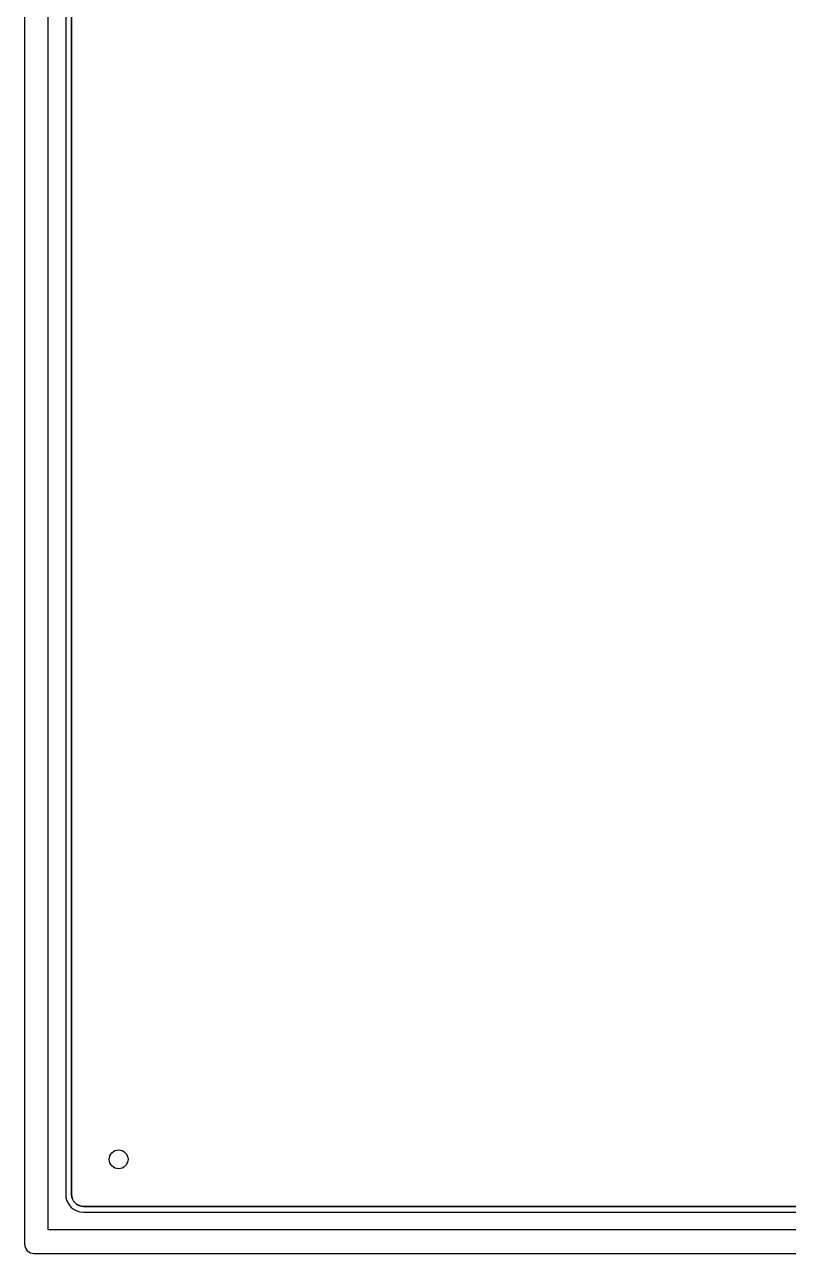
# Model space of a CAD drawing. Header units: millimetres. Extents: x -1 to 492, y -11 to 96.
# Drawn here: x -1 to 31.5, y -1 to 51.2 of the extents above; entities that cross this region are included whole.
import ezdxf

# ---------------------------------------------------------------- set-up
doc = ezdxf.new("R2010")
doc.units = ezdxf.units.MM
for name, color, linetype in [('CLEAR_POCKET', 8, 'CONTINUOUS'), ('COPPER_REF', 9, 'CONTINUOUS'), ('DRILL_0P8', 5, 'CONTINUOUS'), ('ISO_CENTER', 1, 'CONTINUOUS'), ('OUTLINE', 7, 'CONTINUOUS')]:
    doc.layers.add(name, color=color, linetype=linetype)

msp = doc.modelspace()

# ---------------------------------------------------------------- linework, layer by layer
at = {"layer": 'CLEAR_POCKET'}
for points in [[(-1, 94.6), (-1, -0.6), (-0.992, -0.678), (-0.97, -0.753), (-0.933, -0.822), (-0.883, -0.883), (-0.822, -0.933), (-0.753, -0.97), (-0.678, -0.992), (-0.6, -1), (144.6, -1)], [(142.49, 1), (1.51, 1), (1.49, 1.001), (1.422, 1.008), (1.384, 1.015), (1.327, 1.032), (1.291, 1.047), (1.24, 1.075), (1.207, 1.097), (1.162, 1.134), (1.134, 1.162), (1.097, 1.207), (1.075, 1.24), (1.047, 1.291), (1.032, 1.327), (1.015, 1.384), (1.008, 1.422), (1.001, 1.49), (1, 1.51), (1, 68.219)]]:
    msp.add_lwpolyline(points, dxfattribs=at)
at = {"layer": 'COPPER_REF'}
msp.add_lwpolyline([(1, 68.229), (1, 1.5), (1.01, 1.402), (1.038, 1.309), (1.084, 1.222), (1.146, 1.146), (1.222, 1.084), (1.309, 1.038), (1.402, 1.01), (1.5, 1), (142.5, 1)], dxfattribs=at)
at = {"layer": 'DRILL_0P8'}
msp.add_circle((3, 3), 0.4, dxfattribs=at)
at = {"layer": 'ISO_CENTER'}
msp.add_lwpolyline([(0.75, 68.229), (0.75, 1.5), (0.761, 1.378), (0.799, 1.236), (0.891, 1.064), (0.988, 0.953), (1.104, 0.864), (1.191, 0.818), (1.33, 0.77), (1.5, 0.75), (142.5, 0.75)], dxfattribs=at)
at = {"layer": 'OUTLINE'}
msp.add_lwpolyline([(0, 0), (0, 94), (144, 94), (144, 0)], close=True, dxfattribs=at)

doc.saveas('drawing.dxf')
